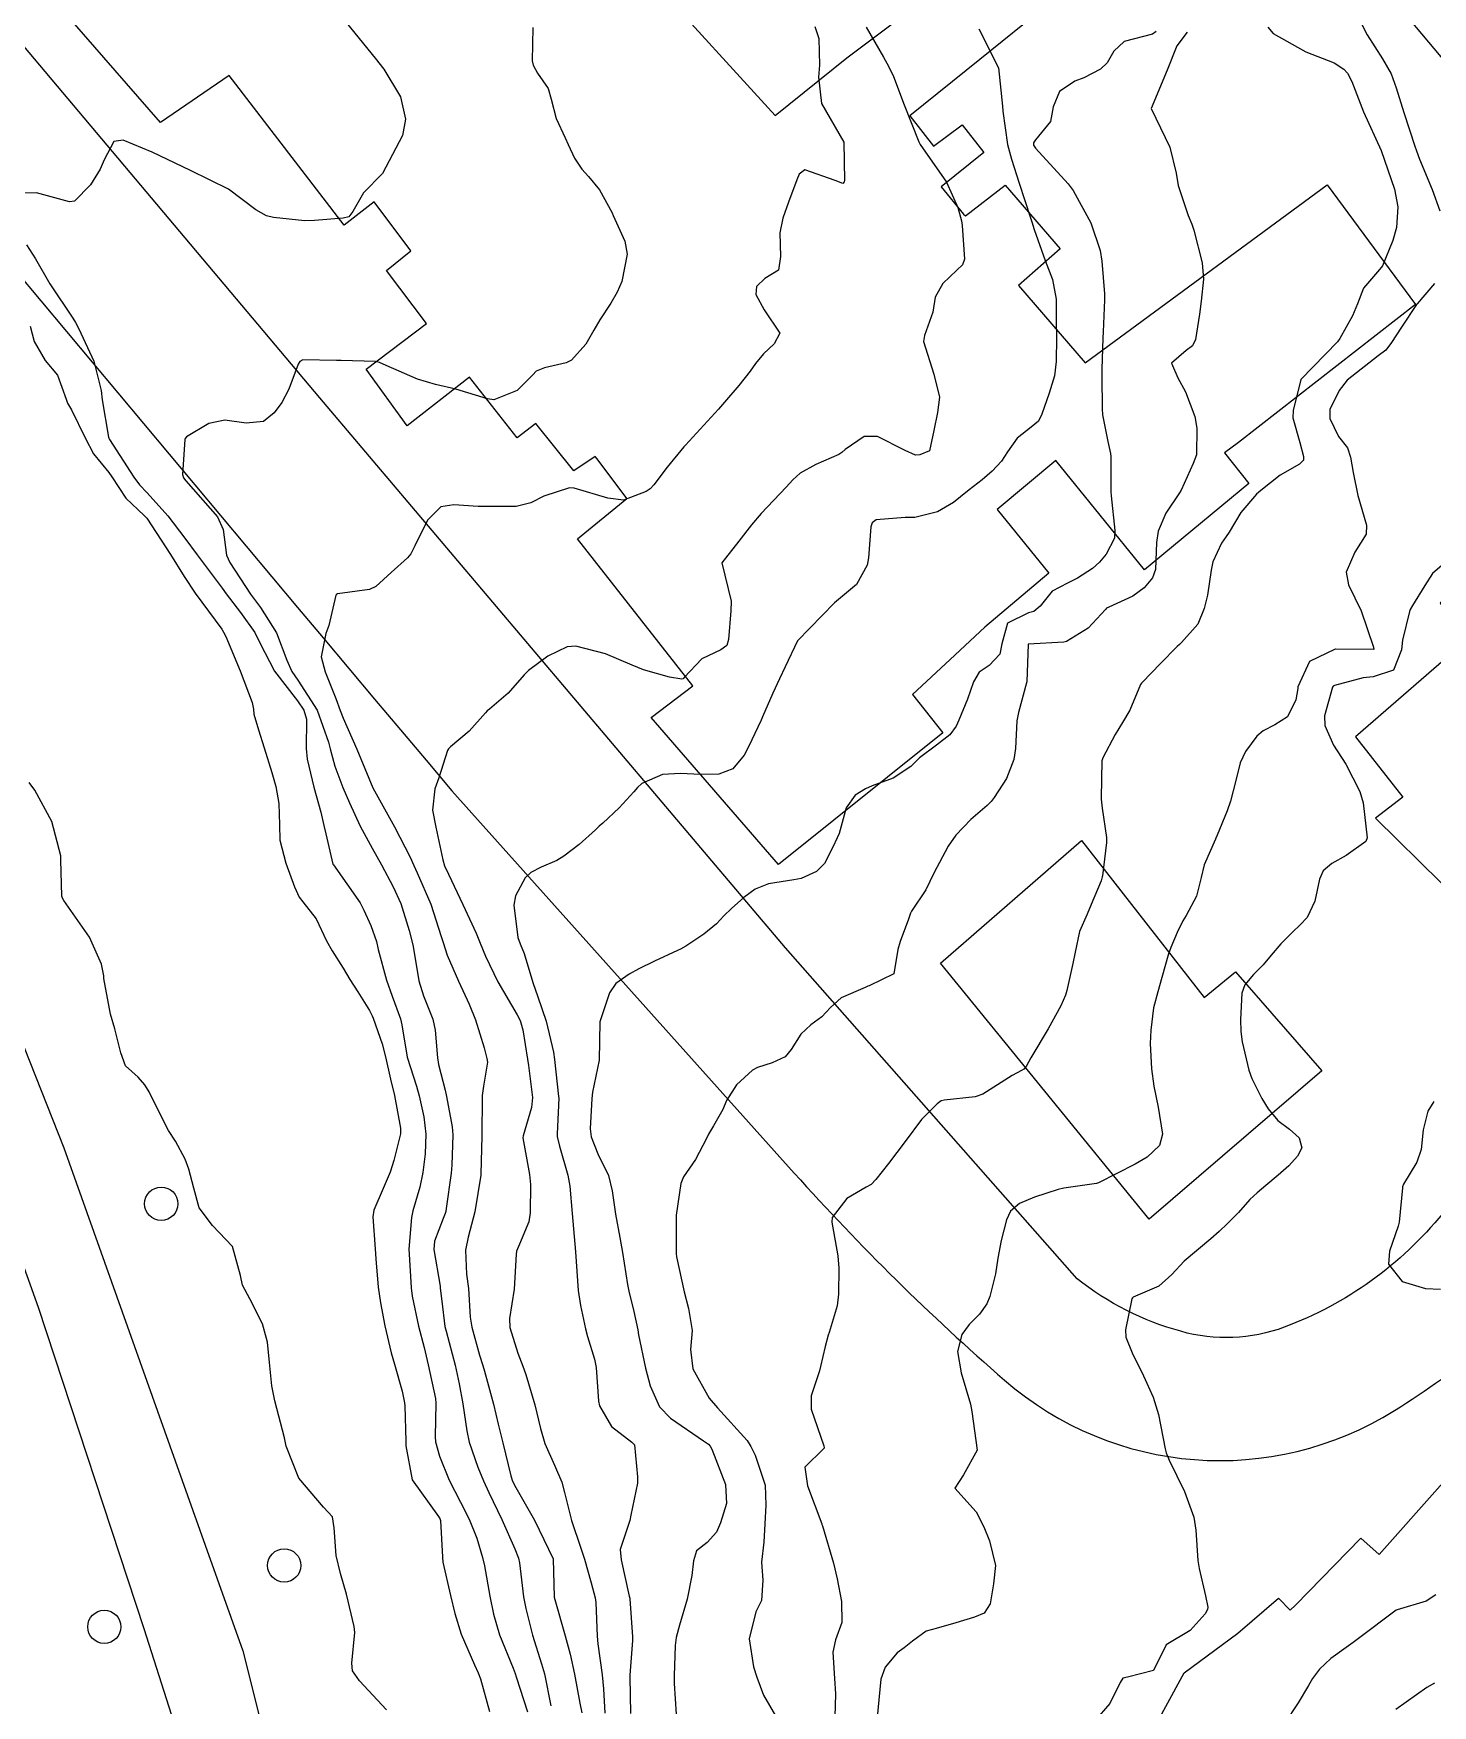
# Model space of a CAD drawing. Header units: metres. Extents: x 286371 to 293043, y 7462578 to 7466404.
# Drawn here: x 291692.9 to 291765.8, y 7463326.7 to 7463413.7 of the extents above; entities that cross this region are included whole.
import ezdxf

# ---------------------------------------------------------------- set-up
doc = ezdxf.new("R2010")
doc.units = ezdxf.units.M
doc.header["$MEASUREMENT"] = 0
for name, color, linetype in [('Curvas de Nivel 1m', 11, 'Continuous'), ('Curvas de Nivel 5m', 15, 'Continuous'), ('Edificações', 30, 'Continuous'), ('Linha Férrea', 20, 'Continuous'), ('Postes', 20, 'Continuous'), ('Vias primárias', 230, 'Continuous')]:
    doc.layers.add(name, color=color, linetype=linetype)

msp = doc.modelspace()

# ---------------------------------------------------------------- linework, layer by layer
at = {"layer": 'Curvas de Nivel 1m', "flags": 128}
for points, elevation in [([(291761.535, 7463415.375), (291762.4, 7463413.657), (291763.196, 7463412.422), (291763.643, 7463411.638), (291763.903, 7463410.903), (291764.305, 7463409.627), (291764.883, 7463407.863), (291764.962, 7463407.617), (291765.118, 7463407.196), (291765.782, 7463405.604), (291766.178, 7463404.498)], 717), ([(291718.944, 7463414.044), (291718.913, 7463412.32), (291718.951, 7463412.079), (291719.184, 7463411.676), (291719.734, 7463410.875), (291719.892, 7463410.31), (291720.158, 7463409.313), (291720.63, 7463408.295), (291720.787, 7463407.949), (291721.118, 7463407.236), (291721.489, 7463406.666), (291721.836, 7463406.28), (291722.414, 7463405.588), (291723.076, 7463404.388), (291723.133, 7463404.254), (291723.727, 7463402.924), (291723.858, 7463402.248), (291723.584, 7463400.815), (291723.334, 7463400.258), (291723.003, 7463399.696), (291722.434, 7463398.824), (291722.117, 7463398.277), (291721.695, 7463397.552), (291720.95, 7463396.722), (291720.672, 7463396.576), (291719.542, 7463396.315), (291719.115, 7463396.148), (291718.939, 7463395.962), (291718.12, 7463395.142), (291716.919, 7463394.658), (291716.58, 7463394.701), (291714.931, 7463395.214), (291713.873, 7463395.463), (291712.944, 7463395.726), (291711.295, 7463396.439), (291710.956, 7463396.602), (291710.748, 7463396.657), (291708.957, 7463396.697), (291708.724, 7463396.711), (291706.958, 7463396.741), (291706.807, 7463396.656), (291706.727, 7463396.508), (291706.241, 7463395.208), (291705.875, 7463394.52), (291705.467, 7463393.975), (291704.909, 7463393.522), (291704.007, 7463393.449), (291702.909, 7463393.591), (291702.063, 7463393.421), (291700.896, 7463392.723), (291700.841, 7463392.649), (291700.824, 7463392.595), (291700.7, 7463390.763), (291700.752, 7463390.596), (291700.862, 7463390.44), (291702.526, 7463388.569), (291702.814, 7463387.904), (291702.981, 7463386.562), (291703.154, 7463386.194), (291704.236, 7463384.542), (291704.754, 7463383.834), (291705.584, 7463382.522), (291706.133, 7463381.093), (291706.387, 7463380.509), (291706.697, 7463380.065), (291707.705, 7463378.489), (291708.308, 7463376.821), (291708.384, 7463376.478), (291708.631, 7463375.583), (291709.055, 7463374.468), (291709.392, 7463373.673), (291709.952, 7463372.454), (291710.567, 7463371.301), (291711.057, 7463370.437), (291711.674, 7463369.29), (291712.059, 7463368.421), (291712.503, 7463367.014), (291712.662, 7463366.412), (291712.708, 7463366.194), (291713.001, 7463364.406), (291713.243, 7463363.612), (291713.729, 7463362.395), (291713.856, 7463361.826), (291713.975, 7463360.393), (291714.037, 7463360.039), (291714.369, 7463358.7), (291714.443, 7463358.383), (291714.747, 7463356.793), (291714.771, 7463356.386), (291714.716, 7463354.792), (291714.684, 7463354.387), (291714.436, 7463352.551), (291714.409, 7463352.392), (291714.378, 7463352.287), (291714.269, 7463352.025), (291713.813, 7463350.838), (291713.785, 7463350.401), (291714.11, 7463348.502), (291714.124, 7463348.396), (291714.204, 7463347.715), (291714.366, 7463346.392), (291714.421, 7463346.15), (291714.901, 7463344.383), (291715.114, 7463343.405), (291715.3, 7463342.377), (291715.508, 7463340.968), (291715.62, 7463340.372), (291716.075, 7463339.073), (291716.375, 7463338.36), (291716.656, 7463337.755), (291717.32, 7463336.345), (291718.011, 7463334.815), (291718.197, 7463334.332), (291718.248, 7463334.084), (291718.453, 7463332.327), (291718.573, 7463331.714), (291718.925, 7463330.32), (291719.392, 7463328.834), (291719.547, 7463328.31), (291719.879, 7463326.645)], 724), ([(291733.633, 7463414.098), (291733.832, 7463413.478), (291733.872, 7463412.094), (291733.812, 7463411.468), (291733.98, 7463410.092), (291735.134, 7463408.074), (291735.167, 7463406.073), (291735.164, 7463406.003), (291735.092, 7463405.924), (291734.682, 7463406.081), (291733.112, 7463406.636), (291732.814, 7463406.403), (291732.689, 7463406.111), (291732.252, 7463404.945), (291731.958, 7463404.121), (291731.814, 7463403.361), (291731.84, 7463402.122), (291731.729, 7463401.418), (291731.017, 7463400.971), (291730.599, 7463400.551), (291730.556, 7463400.141), (291730.992, 7463399.35), (291731.803, 7463398.122), (291731.511, 7463397.581), (291730.958, 7463397.057), (291730.542, 7463396.549), (291730.261, 7463396.145), (291729.677, 7463395.41), (291728.92, 7463394.532), (291728.615, 7463394.17), (291726.885, 7463392.297), (291726.841, 7463392.249), (291726.803, 7463392.206), (291725.945, 7463391.142), (291725.246, 7463390.229), (291725.056, 7463390.027), (291724.849, 7463389.878), (291723.662, 7463389.432), (291722.843, 7463389.536), (291721.089, 7463390.053), (291720.851, 7463390.071), (291719.523, 7463389.635), (291718.839, 7463389.301), (291718.071, 7463389.1), (291716.835, 7463389.095), (291716.096, 7463389.105), (291714.836, 7463389.182), (291714.146, 7463389.083), (291713.475, 7463388.405), (291713.247, 7463387.978), (291712.804, 7463387.055), (291712.584, 7463386.631), (291712.412, 7463386.42), (291711.559, 7463385.656), (291710.772, 7463384.944), (291710.435, 7463384.784), (291708.765, 7463384.546), (291708.715, 7463384.525), (291708.681, 7463384.476), (291708.317, 7463382.904), (291708.169, 7463382.483), (291707.924, 7463381.278), (291708.135, 7463380.483), (291708.683, 7463379.101), (291708.908, 7463378.471), (291709.062, 7463378.075), (291709.768, 7463376.458), (291710.614, 7463374.444), (291711.742, 7463372.427), (291712.56, 7463370.832), (291712.752, 7463370.411), (291712.926, 7463370.031), (291713.63, 7463368.398), (291714.172, 7463366.716), (291714.266, 7463366.388), (291714.484, 7463365.742), (291715.064, 7463364.375), (291715.618, 7463363.189), (291715.952, 7463362.362), (291716.402, 7463360.902), (291716.554, 7463360.352), (291716.574, 7463360.169), (291716.373, 7463358.92), (291716.297, 7463358.424), (291716.306, 7463358.355), (291716.311, 7463358.303), (291716.287, 7463356.355), (291716.285, 7463356.307), (291716.239, 7463354.356), (291716.233, 7463354.286), (291715.914, 7463352.37), (291715.577, 7463351.052), (291715.434, 7463350.377), (291715.486, 7463349.115), (291715.584, 7463348.374), (291715.687, 7463346.876), (291715.764, 7463346.371), (291716.162, 7463344.901), (291716.341, 7463344.362), (291716.432, 7463344.078), (291716.888, 7463342.353), (291717.145, 7463341.312), (291717.373, 7463340.345), (291717.793, 7463338.613), (291717.89, 7463338.337), (291718.059, 7463338.017), (291719.028, 7463336.32), (291720.004, 7463334.304), (291720.062, 7463332.303), (291720.086, 7463332.188), (291720.629, 7463330.294), (291720.883, 7463329.326), (291721.11, 7463328.286), (291721.383, 7463326.78), (291721.487, 7463326.28)], 723), ([(291736.305, 7463414.058), (291737.201, 7463412.504), (291737.467, 7463412.04), (291737.735, 7463411.487), (291738.28, 7463410.028), (291739.052, 7463408.089), (291739.089, 7463408.015), (291739.123, 7463407.956), (291740.488, 7463405.994), (291741.074, 7463404.677), (291741.261, 7463403.981), (291741.311, 7463403.73), (291741.432, 7463401.978), (291741.316, 7463401.694), (291741.026, 7463401.417), (291740.292, 7463400.718), (291739.89, 7463400.001), (291739.78, 7463399.215), (291739.345, 7463398.009), (291739.289, 7463397.69), (291739.833, 7463396.001), (291740.119, 7463394.803), (291740.014, 7463393.998), (291739.833, 7463393.067), (291739.606, 7463392.004), (291739.101, 7463391.791), (291738.881, 7463391.783), (291738.338, 7463392.023), (291736.895, 7463392.747), (291736.198, 7463392.752), (291735.204, 7463392.07), (291735.036, 7463391.918), (291734.88, 7463391.802), (291733.676, 7463391.289), (291732.865, 7463390.832), (291732.483, 7463390.487), (291732.136, 7463390.115), (291730.833, 7463388.737), (291730.331, 7463388.152), (291729.67, 7463387.303), (291728.794, 7463386.174), (291729.272, 7463384.167), (291729.263, 7463383.66), (291729.138, 7463382.168), (291729.044, 7463381.855), (291728.726, 7463381.632), (291727.737, 7463381.171), (291726.829, 7463380.203), (291726.772, 7463380.135), (291726.703, 7463380.116), (291726.067, 7463380.214), (291724.709, 7463380.591), (291724.122, 7463380.834), (291722.722, 7463381.435), (291721.181, 7463381.834), (291720.727, 7463381.802), (291719.719, 7463381.31), (291718.708, 7463380.556), (291718.589, 7463380.443), (291718.494, 7463380.328), (291717.652, 7463379.377), (291716.677, 7463378.553), (291716.569, 7463378.462), (291716.471, 7463378.357), (291715.621, 7463377.409), (291714.647, 7463376.591), (291714.545, 7463376.486), (291714.498, 7463376.387), (291714.051, 7463374.964), (291713.843, 7463374.396), (291713.715, 7463373.28), (291713.892, 7463372.395), (291714.251, 7463370.697), (291714.35, 7463370.387), (291714.548, 7463369.957), (291715.303, 7463368.373), (291715.984, 7463366.88), (291716.204, 7463366.359), (291716.484, 7463365.682), (291717.128, 7463364.344), (291718.128, 7463362.631), (291718.285, 7463362.327), (291718.417, 7463361.842), (291718.67, 7463360.32), (291718.715, 7463359.994), (291718.917, 7463358.316), (291718.878, 7463357.795), (291718.436, 7463356.323), (291718.429, 7463356.227), (291718.777, 7463354.317), (291718.821, 7463353.791), (291718.808, 7463352.316), (291718.741, 7463351.843), (291718.249, 7463350.682), (291718.1, 7463350.327), (291718.075, 7463350.161), (291717.974, 7463348.338), (291717.722, 7463346.81), (291717.742, 7463346.341), (291718.164, 7463345.005), (291718.422, 7463344.33), (291718.572, 7463343.904), (291719.05, 7463342.321), (291719.341, 7463341.081), (291719.564, 7463340.312), (291720.077, 7463339.184), (291720.456, 7463338.299), (291720.593, 7463337.759), (291720.961, 7463336.291), (291721.446, 7463334.849), (291721.632, 7463334.28), (291721.986, 7463333.055), (291722.184, 7463332.271), (291722.22, 7463332.02), (291722.293, 7463330.269), (291722.331, 7463329.866), (291722.545, 7463328.265), (291722.621, 7463327.536), (291722.698, 7463326.262)], 722), ([(291742.17, 7463413.97), (291743.194, 7463411.954), (291743.407, 7463409.951), (291743.418, 7463409.683), (291743.657, 7463407.946), (291743.872, 7463407.184), (291744.272, 7463405.937), (291744.866, 7463404.129), (291744.93, 7463403.926), (291745.058, 7463403.521), (291745.629, 7463401.916), (291746, 7463400.93), (291746.198, 7463399.907), (291746.196, 7463398.696), (291746.219, 7463397.906), (291746.206, 7463396.655), (291746.104, 7463395.907), (291745.83, 7463395.011), (291745.445, 7463393.916), (291745.279, 7463393.549), (291744.904, 7463393.225), (291744.17, 7463392.66), (291743.656, 7463391.943), (291743.355, 7463391.47), (291742.869, 7463390.942), (291742.339, 7463390.485), (291741.673, 7463389.972), (291741.221, 7463389.606), (291740.844, 7463389.306), (291740.01, 7463388.823), (291738.832, 7463388.531), (291738.327, 7463388.527), (291736.829, 7463388.405), (291736.622, 7463388.253), (291736.543, 7463388.049), (291736.427, 7463386.423), (291736.355, 7463386.051), (291735.803, 7463385.035), (291734.765, 7463384.164), (291734.651, 7463384.077), (291732.734, 7463382.114), (291732.083, 7463380.754), (291731.79, 7463380.128), (291731.45, 7463379.376), (291730.904, 7463378.141), (291730.833, 7463377.98), (291730.666, 7463377.606), (291730.186, 7463376.617), (291729.943, 7463376.155), (291729.356, 7463375.441), (291728.629, 7463375.17), (291727.674, 7463375.143), (291726.629, 7463375.204), (291725.697, 7463375.149), (291724.621, 7463374.672), (291724.395, 7463374.461), (291724.211, 7463374.24), (291723.442, 7463373.411), (291722.589, 7463372.61), (291722.405, 7463372.449), (291722.199, 7463372.27), (291721.353, 7463371.502), (291720.563, 7463370.889), (291720.188, 7463370.672), (291719.38, 7463370.312), (291718.832, 7463370.038), (291718.546, 7463369.762), (291718.038, 7463368.826), (291717.96, 7463368.333), (291718.168, 7463366.66), (291718.287, 7463366.328), (291718.486, 7463365.819), (291718.947, 7463364.317), (291719.201, 7463363.561), (291719.631, 7463362.306), (291720.021, 7463360.679), (291720.075, 7463360.299), (291720.285, 7463358.375), (291720.289, 7463358.296), (291720.201, 7463356.432), (291720.205, 7463356.296), (291720.327, 7463355.797), (291720.772, 7463354.287), (291720.87, 7463353.712), (291720.983, 7463352.284), (291721.052, 7463351.492), (291721.16, 7463350.281), (291721.236, 7463349.272), (291721.307, 7463348.278), (291721.42, 7463347.498), (291721.684, 7463346.274), (291721.783, 7463345.877), (291722.161, 7463344.699), (291722.245, 7463344.263), (291722.366, 7463342.508), (291722.412, 7463342.269), (291723.046, 7463341.193), (291724.096, 7463340.381), (291724.233, 7463340.232), (291724.392, 7463338.561), (291724.385, 7463338.238), (291724.039, 7463336.574), (291723.989, 7463336.291), (291723.969, 7463336.245), (291723.484, 7463334.78), (291723.543, 7463334.251), (291723.966, 7463332.362), (291723.988, 7463332.244), (291723.992, 7463332.216), (291724.136, 7463330.241), (291724.134, 7463330.038), (291723.997, 7463328.243), (291723.995, 7463328.15), (291724.035, 7463326.242)], 721), ([(291753.021, 7463413.798), (291752.478, 7463413.084), (291751.977, 7463411.819), (291751.154, 7463409.834), (291752.12, 7463407.82), (291752.454, 7463406.464), (291752.556, 7463405.813), (291753.071, 7463404.264), (291753.266, 7463403.801), (291753.366, 7463403.493), (291753.798, 7463401.793), (291753.864, 7463400.949), (291753.748, 7463399.793), (291753.672, 7463399.116), (291753.45, 7463397.797), (291753.3, 7463397.468), (291752.965, 7463397.233), (291752.213, 7463396.558), (291752.532, 7463395.811), (291752.933, 7463395.067), (291753.414, 7463393.797), (291753.525, 7463393.175), (291753.502, 7463391.795), (291753.339, 7463391.335), (291752.862, 7463390.302), (291752.71, 7463389.953), (291752.616, 7463389.808), (291751.905, 7463388.752), (291751.509, 7463387.824), (291751.421, 7463387.219), (291751.373, 7463385.826), (291751.222, 7463385.393), (291750.78, 7463384.87), (291750.191, 7463384.425), (291748.939, 7463383.862), (291748.819, 7463383.808), (291748.762, 7463383.746), (291747.86, 7463382.765), (291746.737, 7463382.076), (291746.59, 7463382.043), (291744.734, 7463381.938), (291744.667, 7463379.963), (291744.659, 7463379.925), (291744.229, 7463378.375), (291744.155, 7463377.932), (291744.08, 7463376.499), (291744, 7463375.934), (291743.614, 7463374.945), (291742.975, 7463373.949), (291742.809, 7463373.743), (291742.598, 7463373.536), (291741.761, 7463372.793), (291740.974, 7463371.978), (291740.566, 7463371.421), (291739.827, 7463370.005), (291739.407, 7463369.135), (291738.667, 7463368.022), (291738.608, 7463367.927), (291738.508, 7463367.605), (291738.068, 7463366.453), (291737.956, 7463366.032), (291737.738, 7463364.763), (291736.455, 7463364.137), (291736.394, 7463364.116), (291736.255, 7463364.057), (291735.004, 7463363.518), (291734.438, 7463363.016), (291733.989, 7463362.533), (291733.415, 7463362.1), (291732.897, 7463361.627), (291732.405, 7463360.823), (291732.076, 7463360.442), (291731.415, 7463360.129), (291730.643, 7463359.888), (291730.388, 7463359.748), (291729.543, 7463358.991), (291729.027, 7463358.165), (291728.831, 7463357.693), (291728.344, 7463356.842), (291728.098, 7463356.418), (291727.985, 7463356.18), (291727.407, 7463355.098), (291726.79, 7463354.197), (291726.647, 7463353.851), (291726.414, 7463352.202), (291726.409, 7463352.066), (291726.404, 7463350.202), (291726.423, 7463350.02), (291726.819, 7463348.195), (291727.05, 7463347.343), (291727.245, 7463346.189), (291727.155, 7463345.204), (291727.278, 7463344.188), (291728.132, 7463342.672), (291728.56, 7463342.168), (291730.099, 7463340.46), (291730.301, 7463340.141), (291730.523, 7463339.703), (291731.048, 7463338.13), (291731.084, 7463337.088), (291731.031, 7463336.129), (291730.972, 7463335.168), (291730.854, 7463334.132), (291730.92, 7463333.19), (291730.848, 7463332.131), (291730.559, 7463331.532), (291730.213, 7463330.14), (291730.442, 7463328.674), (291730.609, 7463328.14), (291730.961, 7463327.204), (291731.577, 7463326.12)], 719), ([(291757.219, 7463414.058), (291757.5, 7463413.73), (291759.2, 7463412.786), (291760.673, 7463412.201), (291761.187, 7463411.883), (291761.364, 7463411.672), (291761.604, 7463411.242), (291762.205, 7463409.659), (291763.124, 7463407.644), (291763.818, 7463405.634), (291764.001, 7463404.71), (291763.927, 7463403.632), (291763.735, 7463402.953), (291763.187, 7463401.642), (291763.129, 7463401.547), (291763.031, 7463401.442), (291762.209, 7463400.464), (291761.897, 7463399.661), (291761.636, 7463399.023), (291760.977, 7463397.847), (291760.852, 7463397.677), (291758.944, 7463395.714), (291758.534, 7463394.106), (291758.524, 7463393.72), (291758.895, 7463392.431), (291759.085, 7463391.711), (291759.072, 7463391.52), (291758.878, 7463391.301), (291757.858, 7463390.741), (291756.857, 7463389.934), (291756.757, 7463389.844), (291756.637, 7463389.748), (291755.814, 7463388.786), (291755.211, 7463387.769), (291755.053, 7463387.538), (291754.815, 7463387.19), (291754.367, 7463386.214), (291754.272, 7463385.782), (291754.075, 7463384.478), (291753.915, 7463383.787), (291753.572, 7463382.968), (291752.728, 7463382.02), (291752.614, 7463381.919), (291752.499, 7463381.808), (291751.617, 7463380.914), (291750.696, 7463379.961), (291750.635, 7463379.896), (291750.598, 7463379.836), (291750.027, 7463378.491), (291749.662, 7463377.849), (291749.28, 7463377.23), (291748.636, 7463376.011), (291748.591, 7463375.909), (291748.582, 7463375.865), (291748.535, 7463373.936), (291748.536, 7463373.865), (291748.597, 7463373.392), (291748.816, 7463371.861), (291748.829, 7463371.601), (291748.609, 7463369.863), (291748.596, 7463369.811), (291748.54, 7463369.603), (291748.023, 7463368.371), (291747.806, 7463367.875), (291747.419, 7463366.962), (291747.182, 7463365.884), (291747.065, 7463365.295), (291746.762, 7463363.89), (291746.692, 7463363.649), (291746.442, 7463363.092), (291745.776, 7463361.907), (291744.873, 7463360.396), (291744.633, 7463359.931), (291744.521, 7463359.804), (291744.391, 7463359.735), (291743.908, 7463359.463), (291742.372, 7463358.501), (291741.98, 7463358.36), (291740.367, 7463358.18), (291740.217, 7463358.146), (291740.007, 7463358), (291739.181, 7463357.183), (291738.334, 7463356.024), (291737.475, 7463354.879), (291736.807, 7463354.047), (291736.556, 7463353.795), (291736.298, 7463353.649), (291735.3, 7463353.058), (291734.541, 7463352.08), (291734.518, 7463351.833), (291734.819, 7463350.076), (291734.878, 7463349.431), (291734.863, 7463348.075), (291734.799, 7463347.482), (291734.368, 7463346.082), (291734.321, 7463345.943), (291734.173, 7463345.353), (291733.931, 7463344.315), (291733.87, 7463344.089), (291733.446, 7463342.783), (291733.436, 7463342.095), (291734.096, 7463340.189), (291734.123, 7463340.084), (291734.115, 7463340.062), (291734.093, 7463340.044), (291733.101, 7463339.072), (291733.245, 7463338.097), (291733.987, 7463336.123), (291734, 7463336.085), (291734.023, 7463336.009), (291734.606, 7463334.075), (291734.801, 7463333.253), (291735.025, 7463332.069), (291735.037, 7463330.979), (291734.704, 7463330.073), (291734.566, 7463329.433), (291734.655, 7463328.073), (291734.701, 7463327.264), (291734.677, 7463326.072)], 718), ([(291765.912, 7463400.71), (291765.005, 7463399.655), (291764.986, 7463399.633), (291764.972, 7463399.615), (291764.178, 7463398.435), (291763.663, 7463397.634), (291763.365, 7463397.242), (291762.964, 7463396.943), (291761.362, 7463395.676), (291760.936, 7463395.142), (291760.458, 7463394.154), (291760.45, 7463393.691), (291760.9, 7463392.747), (291761.365, 7463392.149), (291761.536, 7463391.675), (291761.672, 7463390.873), (291761.911, 7463389.669), (291762.358, 7463388.127), (291762.353, 7463387.661), (291761.755, 7463386.715), (291761.303, 7463385.677), (291761.424, 7463385.025), (291762.076, 7463383.665), (291762.726, 7463381.782), (291762.736, 7463381.654), (291760.741, 7463381.667), (291760.724, 7463381.669), (291759.39, 7463381.028), (291758.794, 7463379.713), (291758.784, 7463379.622), (291758.684, 7463379.025), (291758.249, 7463378.142), (291757.583, 7463377.731), (291756.977, 7463377.422), (291756.655, 7463377.141), (291756.057, 7463376.339), (291755.779, 7463375.757), (291755.55, 7463374.831), (291755.279, 7463373.764), (291755.106, 7463373.257), (291754.577, 7463371.987), (291754.522, 7463371.828), (291754.497, 7463371.776), (291753.903, 7463370.436), (291753.756, 7463369.786), (291753.514, 7463368.805), (291752.972, 7463367.798), (291752.793, 7463367.517), (291752.501, 7463366.921), (291752.165, 7463366.133), (291752.052, 7463365.811), (291751.708, 7463364.573), (291751.489, 7463363.819), (291751.276, 7463362.987), (291751.124, 7463361.824), (291751.101, 7463361.137), (291751.156, 7463359.823), (291751.288, 7463358.913), (291751.508, 7463357.817), (291751.742, 7463356.415), (291751.588, 7463355.816), (291750.93, 7463355.22), (291750.319, 7463354.857), (291748.398, 7463353.873), (291748.304, 7463353.844), (291746.603, 7463353.596), (291746.298, 7463353.525), (291745.075, 7463353.14), (291744.287, 7463352.803), (291743.826, 7463352.396), (291743.613, 7463351.944), (291743.33, 7463350.877), (291743.165, 7463349.951), (291743.044, 7463349.14), (291742.746, 7463347.956), (291742.586, 7463347.581), (291742.2, 7463347.047), (291741.669, 7463346.496), (291741.29, 7463345.978), (291741.063, 7463345.089), (291741.259, 7463343.978), (291741.733, 7463342.359), (291741.804, 7463341.969), (291742.084, 7463339.964), (291741.365, 7463338.675), (291740.923, 7463337.981), (291742.036, 7463336.74), (291742.438, 7463335.958), (291742.726, 7463335.241), (291743.042, 7463333.949), (291742.937, 7463332.993), (291742.769, 7463331.952), (291742.444, 7463331.469), (291741.953, 7463331.252), (291740.971, 7463330.957), (291739.944, 7463330.673), (291739.421, 7463330.523), (291738.713, 7463330.013), (291738.28, 7463329.667), (291737.925, 7463329.396), (291737.29, 7463328.657), (291737.063, 7463328.037), (291736.967, 7463326.959), (291736.876, 7463326.039)], 717), ([(291692.762, 7463398.5), (291692.969, 7463397.699), (291693.537, 7463396.706), (291694.179, 7463395.936), (291694.638, 7463394.69), (291694.71, 7463394.478), (291694.916, 7463394.128), (291695.626, 7463392.673), (291696.064, 7463391.853), (291696.867, 7463390.868), (291697.015, 7463390.652), (291697.74, 7463389.539), (291698.708, 7463388.627), (291698.775, 7463388.568), (291698.832, 7463388.495), (291700.063, 7463386.605), (291700.777, 7463385.458), (291701.362, 7463384.585), (291702.736, 7463382.714), (291702.838, 7463382.563), (291702.957, 7463382.335), (291703.693, 7463380.55), (291704.319, 7463378.9), (291704.389, 7463378.539), (291704.416, 7463378.285), (291704.658, 7463377.473), (291704.951, 7463376.53), (291705.35, 7463375.255), (291705.553, 7463374.526), (291705.707, 7463373.628), (291705.746, 7463372.521), (291705.77, 7463371.719), (291706.08, 7463370.522), (291706.536, 7463369.301), (291706.773, 7463368.754), (291706.956, 7463368.506), (291707.654, 7463367.634), (291708.201, 7463366.489), (291708.486, 7463365.968), (291709.062, 7463365.061), (291709.413, 7463364.465), (291709.827, 7463363.83), (291710.44, 7463362.847), (291710.568, 7463362.584), (291710.623, 7463362.451), (291711.091, 7463361.117), (291711.263, 7463360.442), (291711.536, 7463359.282), (291711.736, 7463358.434), (291712.047, 7463356.72), (291712.042, 7463356.429), (291711.704, 7463355.042), (291711.505, 7463354.436), (291711.147, 7463353.585), (291710.655, 7463352.449), (291710.603, 7463352.116), (291710.737, 7463350.447), (291710.77, 7463349.913), (291710.885, 7463348.444), (291711.007, 7463347.637), (291711.233, 7463346.439), (291711.568, 7463345.029), (291711.732, 7463344.431), (291712.133, 7463343.022), (291712.257, 7463342.422), (291712.271, 7463342.273), (291712.332, 7463340.421), (291712.332, 7463340.18), (291712.666, 7463338.415), (291714.036, 7463336.497), (291714.102, 7463336.393), (291714.133, 7463336.292), (291714.231, 7463334.391), (291714.263, 7463334.128), (291714.652, 7463332.384), (291714.882, 7463331.459), (291715.211, 7463330.375), (291715.912, 7463328.771), (291716.094, 7463328.362), (291716.209, 7463328.05), (291716.693, 7463326.352)], 726), ([(291766.797, 7463386.461), (291765.802, 7463385.609), (291765.407, 7463384.983), (291764.759, 7463383.947), (291764.637, 7463383.745), (291764.598, 7463383.627), (291764.23, 7463382.133), (291764.178, 7463381.633), (291763.775, 7463380.571), (291762.703, 7463380.235), (291762.18, 7463380.184), (291760.696, 7463379.785), (291760.632, 7463379.748), (291760.597, 7463379.686), (291760.167, 7463378.197), (291760.188, 7463377.692), (291760.649, 7463376.676), (291761.282, 7463375.675), (291762.01, 7463374.266), (291762.189, 7463373.661), (291762.394, 7463371.84), (291762.335, 7463371.658), (291761.307, 7463370.929), (291760.557, 7463370.518), (291760.113, 7463370.128), (291759.921, 7463369.694), (291759.671, 7463368.553), (291759.265, 7463367.703), (291758.907, 7463367.309), (291758.502, 7463366.941), (291757.896, 7463366.32), (291757.4, 7463365.731), (291756.981, 7463365.232), (291756.469, 7463364.726), (291756.026, 7463364.186), (291755.876, 7463363.753), (291755.802, 7463362.385), (291755.811, 7463361.754), (291755.878, 7463361.215), (291756.24, 7463359.747), (291756.388, 7463359.312), (291756.903, 7463358.268), (291757.234, 7463357.731), (291757.75, 7463357.119), (291758.348, 7463356.671), (291758.862, 7463356.227), (291758.996, 7463355.705), (291758.77, 7463355.265), (291758.32, 7463354.761), (291757.762, 7463354.273), (291757.12, 7463353.732), (291756.671, 7463353.364), (291756.293, 7463353.008), (291755.695, 7463352.341), (291755.131, 7463351.762), (291754.697, 7463351.337), (291754.258, 7463350.963), (291752.872, 7463349.802), (291752.23, 7463349.099), (291751.544, 7463348.498), (291750.215, 7463347.917), (291750.168, 7463347.891), (291750.141, 7463347.846), (291749.802, 7463346.23), (291749.834, 7463345.85), (291750.162, 7463345.025), (291750.739, 7463343.836), (291751.243, 7463342.712), (291751.53, 7463341.823), (291751.879, 7463340.026), (291751.928, 7463339.817), (291752.078, 7463339.437), (291752.889, 7463337.802), (291753.363, 7463336.466), (291753.48, 7463335.793), (291753.584, 7463334.207), (291753.642, 7463333.79), (291753.973, 7463332.378), (291754.09, 7463331.783), (291754.078, 7463331.667), (291753.959, 7463331.441), (291753.179, 7463330.563), (291751.934, 7463329.814), (291751.263, 7463328.475), (291749.908, 7463328.13), (291749.679, 7463328.076), (291749.531, 7463327.85), (291748.986, 7463326.76), (291748.218, 7463325.869)], 716), ([(291711.316, 7463326.433), (291709.906, 7463327.95), (291709.549, 7463328.46), (291709.523, 7463328.858), (291709.67, 7463330.459), (291709.639, 7463330.769), (291709.231, 7463332.466), (291708.929, 7463333.531), (291708.691, 7463334.474), (291708.595, 7463335.906), (291708.513, 7463336.477), (291708.042, 7463336.996), (291706.754, 7463338.504), (291706.089, 7463340.173), (291706.028, 7463340.515), (291706.003, 7463340.608), (291705.507, 7463342.524), (291705.357, 7463343.305), (291705.235, 7463344.528), (291705.126, 7463345.573), (291704.857, 7463346.534), (291704.203, 7463347.833), (291703.815, 7463348.55), (291703.722, 7463349.052), (291703.293, 7463350.559), (291702.26, 7463351.657), (291701.556, 7463352.585), (291701.291, 7463353.593), (291701.022, 7463354.594), (291700.829, 7463355.104), (291700.336, 7463356.042), (291699.96, 7463356.61), (291699.554, 7463357.418), (291698.962, 7463358.626), (291698.735, 7463358.985), (291698.385, 7463359.375), (291697.723, 7463359.974), (291697.483, 7463360.648), (291697.175, 7463361.901), (291696.941, 7463362.657), (291696.603, 7463364.521), (291696.592, 7463364.663), (291696.473, 7463365.265), (291695.844, 7463366.674), (291694.522, 7463368.582), (291694.45, 7463368.696), (291694.417, 7463368.805), (291694.362, 7463370.697), (291694.351, 7463370.904), (291693.893, 7463372.705), (291693.006, 7463374.321), (291692.708, 7463374.723)], 726), ([(291765.908, 7463327.829), (291765.498, 7463327.603), (291763.886, 7463326.447)], 714)]:
    msp.add_lwpolyline(points, dxfattribs=dict(at, elevation=elevation))
at = {"layer": 'Curvas de Nivel 5m', "flags": 128}
for points, elevation in [([(291709.221, 7463414.299), (291710.731, 7463412.451), (291711.186, 7463411.885), (291712.056, 7463410.431), (291712.306, 7463409.268), (291712.147, 7463408.429), (291711.799, 7463407.759), (291711.104, 7463406.444), (291710.115, 7463405.433), (291709.571, 7463404.467), (291709.354, 7463404.185), (291709.069, 7463404.115), (291707.566, 7463403.998), (291707.066, 7463403.976), (291705.444, 7463404.153), (291705.07, 7463404.232), (291704.508, 7463404.543), (291703.09, 7463405.63), (291701.104, 7463406.594), (291699.118, 7463407.559), (291697.602, 7463408.172), (291697.126, 7463408.11), (291696.61, 7463407.164), (291696.415, 7463406.665), (291695.912, 7463405.852), (291695.079, 7463405.007), (291694.806, 7463404.961), (291693.085, 7463405.429), (291692.394, 7463405.415)], 725), ([(291751.406, 7463413.831), (291751.212, 7463413.697), (291749.747, 7463413.315), (291749.198, 7463412.817), (291748.854, 7463412.206), (291748.511, 7463411.875), (291747.64, 7463411.425), (291747.174, 7463411.254), (291746.365, 7463410.708), (291746.045, 7463409.911), (291745.896, 7463409.159), (291745.128, 7463408.195), (291745.015, 7463408.036), (291745.026, 7463407.926), (291745.122, 7463407.755), (291746.819, 7463405.899), (291747.089, 7463405.556), (291748.004, 7463403.88), (291748.488, 7463402.427), (291748.579, 7463401.871), (291748.709, 7463400.169), (291748.71, 7463399.869), (291748.644, 7463398.204), (291748.623, 7463397.87), (291748.573, 7463396.247), (291748.575, 7463395.87), (291748.603, 7463394.185), (291748.614, 7463393.869), (291748.893, 7463392.484), (291749.03, 7463391.862), (291749.039, 7463391.705), (291749.043, 7463389.862), (291749.057, 7463389.656), (291749.261, 7463387.858), (291749.231, 7463387.446), (291748.805, 7463386.612), (291748.461, 7463386.208), (291748.096, 7463385.875), (291747.311, 7463385.362), (291746.782, 7463385.112), (291745.998, 7463384.684), (291745.372, 7463383.915), (291745.038, 7463383.642), (291744.759, 7463383.565), (291743.67, 7463383.021), (291743.368, 7463381.945), (291743.26, 7463381.412), (291742.717, 7463380.817), (291742.193, 7463380.481), (291741.892, 7463379.967), (291741.588, 7463379.073), (291741.136, 7463377.978), (291740.993, 7463377.654), (291740.658, 7463377.202), (291739.972, 7463376.67), (291739.08, 7463376.008), (291738.858, 7463375.793), (291738.635, 7463375.556), (291737.713, 7463374.948), (291736.621, 7463374.547), (291736.276, 7463374.403), (291735.723, 7463374.068), (291735.266, 7463373.409), (291734.89, 7463372.08), (291734.798, 7463371.853), (291734.563, 7463371.36), (291734.134, 7463370.509), (291733.712, 7463370.097), (291732.91, 7463369.737), (291732.537, 7463369.657), (291731.221, 7463369.447), (291730.529, 7463369.174), (291729.935, 7463368.745), (291729.286, 7463368.163), (291728.898, 7463367.778), (291728.502, 7463367.366), (291727.855, 7463366.822), (291726.905, 7463366.198), (291726.636, 7463366.048), (291726.481, 7463365.976), (291725.273, 7463365.422), (291724.466, 7463365.032), (291723.959, 7463364.747), (291723.273, 7463364.252), (291722.931, 7463363.773), (291722.424, 7463362.264), (291722.394, 7463360.264), (291722.044, 7463358.594), (291722.013, 7463358.27), (291721.928, 7463356.683), (291721.972, 7463356.27), (291722.321, 7463355.388), (291722.879, 7463354.256), (291723.077, 7463353.468), (291723.253, 7463352.25), (291723.477, 7463351.025), (291723.62, 7463350.244), (291723.876, 7463348.583), (291723.944, 7463348.238), (291724.198, 7463347.174), (291724.405, 7463346.231), (291724.452, 7463345.958), (291724.807, 7463344.225), (291725.062, 7463343.299), (291725.546, 7463342.213), (291726.115, 7463341.626), (291727.829, 7463340.448), (291728.095, 7463340.264), (291728.175, 7463340.173), (291728.261, 7463340.002), (291728.976, 7463338.161), (291729.026, 7463337.178), (291728.721, 7463336.164), (291728.507, 7463335.685), (291728.014, 7463335.154), (291727.475, 7463334.712), (291727.303, 7463334.188), (291727.218, 7463333.425), (291726.98, 7463332.194), (291726.578, 7463330.836), (291726.403, 7463330.207), (291726.358, 7463329.778), (291726.308, 7463328.208), (291726.297, 7463327.809), (291726.416, 7463326.206)], 720), ([(291692.568, 7463402.722), (291693.033, 7463401.995), (291693.779, 7463400.703), (291694.987, 7463398.902), (291695.123, 7463398.682), (291695.301, 7463398.358), (291696.074, 7463396.668), (291696.452, 7463395.141), (291696.519, 7463394.661), (291696.835, 7463392.715), (291696.855, 7463392.655), (291696.869, 7463392.63), (291696.893, 7463392.593), (291698.166, 7463390.635), (291698.459, 7463390.233), (291698.852, 7463389.811), (291699.93, 7463388.608), (291700.811, 7463387.457), (291701.463, 7463386.584), (291702.768, 7463384.841), (291702.975, 7463384.561), (291703.71, 7463383.589), (291704.457, 7463382.539), (291704.726, 7463381.997), (291705.491, 7463380.523), (291706.681, 7463378.978), (291707.009, 7463378.499), (291707.146, 7463378.018), (291707.138, 7463376.497), (291707.188, 7463375.944), (291707.529, 7463374.491), (291707.899, 7463373.18), (291708.064, 7463372.482), (291708.155, 7463372.06), (291708.53, 7463370.475), (291708.539, 7463370.46), (291708.553, 7463370.436), (291709.942, 7463368.453), (291710.149, 7463368.082), (291710.507, 7463367.275), (291710.794, 7463366.44), (291710.89, 7463366.036), (291711.316, 7463364.432), (291711.612, 7463363.592), (291712.046, 7463362.422), (291712.123, 7463362.114), (291712.404, 7463360.424), (291712.88, 7463358.922), (291713.019, 7463358.411), (291713.259, 7463357.317), (291713.369, 7463356.409), (291713.343, 7463355.385), (291713.208, 7463354.411), (291713.054, 7463353.651), (291712.691, 7463352.418), (291712.615, 7463352.073), (291712.492, 7463350.421), (291712.497, 7463350.163), (291712.597, 7463348.419), (291712.654, 7463347.971), (291712.995, 7463346.412), (291713.277, 7463345.298), (291713.49, 7463344.404), (291713.871, 7463342.656), (291713.898, 7463342.398), (291713.848, 7463340.648), (291713.874, 7463340.398), (291714.083, 7463339.641), (291714.577, 7463338.387), (291715.179, 7463337.245), (291715.63, 7463336.371), (291716.019, 7463335.379), (291716.326, 7463334.36), (291716.424, 7463333.932), (291716.706, 7463332.353), (291716.898, 7463331.412), (291717.208, 7463330.345), (291717.91, 7463328.61), (291718.016, 7463328.333), (291718.077, 7463328.156), (291718.67, 7463326.323)], 725), ([(291765.865, 7463358.109), (291765.564, 7463357.606), (291765.319, 7463356.636), (291765.205, 7463355.611), (291764.981, 7463354.947), (291764.297, 7463353.802), (291764.241, 7463353.679), (291764.231, 7463353.625), (291764.057, 7463351.838), (291764.016, 7463351.628), (291763.558, 7463350.321), (291763.501, 7463349.635), (291764.221, 7463348.735), (291765.439, 7463348.383), (291766.215, 7463348.333)], 715), ([(291765.976, 7463332.418), (291765.472, 7463332.101), (291763.964, 7463331.649), (291763.91, 7463331.626), (291761.941, 7463330.144), (291761.667, 7463329.939), (291761.295, 7463329.674), (291760.506, 7463329.105), (291759.917, 7463328.557), (291759.549, 7463328.061), (291759.333, 7463327.703), (291758.795, 7463326.806), (291758.091, 7463325.721)], 715)]:
    msp.add_lwpolyline(points, dxfattribs=dict(at, elevation=elevation))
at = {"layer": 'Edificações'}
for points in [[(291735.217, 7463437.719), (291724.849, 7463429.16), (291724.359, 7463428.74), (291730.611, 7463421.074), (291725.196, 7463416.459), (291731.556, 7463409.461), (291735.297, 7463412.461), (291746.816, 7463421.128), (291749.196, 7463418.018), (291742.224, 7463412.388)], [(291712.394, 7463393.305), (291710.262, 7463396.248), (291713.396, 7463398.625), (291711.32, 7463401.384), (291712.583, 7463402.418), (291710.68, 7463404.976), (291709.123, 7463403.75), (291703.126, 7463411.548), (291699.557, 7463409.101), (291693.186, 7463416.425), (291697.686, 7463420.219), (291695.364, 7463423.127)], [(291742.224, 7463412.388), (291738.578, 7463409.446), (291739.809, 7463407.863), (291741.295, 7463408.971), (291742.432, 7463407.543), (291740.207, 7463405.754), (291741.38, 7463404.333)], [(291741.38, 7463404.333), (291741.483, 7463404.233), (291743.546, 7463405.835), (291746.4, 7463402.523), (291744.245, 7463400.61), (291747.712, 7463396.588)], [(291747.712, 7463396.588), (291760.314, 7463405.855), (291764.915, 7463399.615), (291755.687, 7463392.438), (291754.973, 7463391.895), (291756.23, 7463390.306), (291750.806, 7463385.804), (291746.177, 7463391.494), (291743.121, 7463388.944), (291745.809, 7463385.63), (291742.483, 7463382.821)], [(291740.296, 7463377.323), (291731.729, 7463370.459), (291725.103, 7463378.107), (291727.273, 7463379.765), (291721.274, 7463387.412), (291723.84, 7463389.527), (291722.3, 7463391.577), (291722.191, 7463391.714), (291721.086, 7463390.964), (291719.105, 7463393.426), (291718.133, 7463392.672), (291715.646, 7463395.843), (291712.394, 7463393.305)], [(291761.788, 7463377.111), (291764.252, 7463373.958), (291762.826, 7463372.878), (291766.245, 7463369.499), (291772.94, 7463375.21), (291773.797, 7463374.211), (291779.365, 7463379.461), (291771.433, 7463388.443), (291766.19, 7463384.061), (291767.713, 7463382.25), (291761.788, 7463377.111)], [(291742.483, 7463382.821), (291740.679, 7463381.135), (291738.72, 7463379.304), (291740.296, 7463377.323)], [(291748.408, 7463320.161), (291752.865, 7463328.362), (291755.652, 7463330.426), (291757.782, 7463332.247), (291758.382, 7463331.616), (291758.667, 7463331.888), (291762.059, 7463335.37), (291763.016, 7463334.52), (291768.956, 7463341.213)]]:
    msp.add_lwpolyline(points, dxfattribs=at)
msp.add_lwpolyline([(291740.166, 7463365.317), (291747.512, 7463371.71), (291753.914, 7463363.528), (291755.54, 7463364.869), (291760.027, 7463359.72), (291751.036, 7463351.99)], close=True, dxfattribs=at)
at = {"layer": 'Linha Férrea'}
for points in [[(291635.617, 7463454.769), (291647.208, 7463440.777), (291650.44, 7463436.201), (291651.47, 7463434.87), (291662.125, 7463419.38), (291670.541, 7463405.539), (291673.967, 7463399.337), (291676.231, 7463395.096), (291679.146, 7463389.733), (291684.006, 7463379.958), (291689.737, 7463367.736), (291694.515, 7463355.694), (291701.883, 7463335.003), (291703.841, 7463329.504), (291706.763, 7463317.876), (291710.125, 7463303.821), (291713.579, 7463286.673), (291714.667, 7463281.624), (291717.21, 7463268.712), (291719.015, 7463257.541), (291723.122, 7463229.236), (291728.067, 7463196.361), (291732.267, 7463169.851)], [(291729.099, 7463165.211), (291725.358, 7463187.804), (291723.961, 7463197.718), (291721.429, 7463214.518), (291718.122, 7463234.896), (291715.901, 7463249.745), (291713.553, 7463264.446), (291712.442, 7463271.953), (291710.864, 7463280.532), (291708.935, 7463291.204), (291706.7, 7463301), (291704.927, 7463308.049), (291702.649, 7463317.233), (291701.042, 7463323.305), (291698.708, 7463330.657), (291693.195, 7463347.393), (291689.552, 7463357.528), (291684.27, 7463370.072), (291669.841, 7463398.872), (291660.226, 7463414.92), (291648.843, 7463431.945), (291631.904, 7463452.844)]]:
    msp.add_lwpolyline(points, dxfattribs=at)
at = {"layer": 'Postes'}
for centre in [(291699.591, 7463352.79), (291705.995, 7463333.954), (291696.623, 7463330.757)]:
    msp.add_circle(centre, 0.866, dxfattribs=at)
at = {"layer": 'Vias primárias'}
for points in [[(291154.707, 7463553.72), (291187.373, 7463559.851), (291217.137, 7463567.309), (291239.666, 7463573.621), (291294.247, 7463588.913, -0.024627), (291323.7, 7463596.39, -0.079731), (291382.105, 7463601.728, -0.04022), (291451.912, 7463584.119, -0.0211), (291494.43, 7463568.73, -0.125582), (291630.036, 7463477.128, 0.006089), (291714.73, 7463374.295), (291732.559, 7463354.386, 0.031385), (291743.507, 7463343.606, 0.329747), (291763.815, 7463342.021, 0.061276), (291772.942, 7463349.425, 0.081559), (291785.277, 7463367.296), (291794.097, 7463382.652), (291807.785, 7463424.533), (291831.644, 7463500.745), (291834.418, 7463509.844)], [(291699.945, 7463493.075), (291705.993, 7463485.549), (291729.85, 7463455.81), (291771.453, 7463406.308), (291780.691, 7463394.514), (291781.764, 7463393.219, -0.068065), (291785.743, 7463386.822, -0.204383), (291785.777, 7463384.855, -0.013587), (291784.892, 7463382.835), (291777.283, 7463368.944), (291769.871, 7463356.665), (291766.33, 7463352.29, -0.134501), (291758.081, 7463346.363, -0.158947), (291752.69, 7463346.146, -0.100515), (291747.285, 7463348.883), (291732.099, 7463366.114), (291707.854, 7463394.759), (291644.322, 7463470.214), (291629.197, 7463489.121), (291622.063, 7463497.985), (291612.423, 7463509.274)]]:
    msp.add_lwpolyline(points, format="xyb", dxfattribs=at)

doc.saveas('drawing.dxf')
